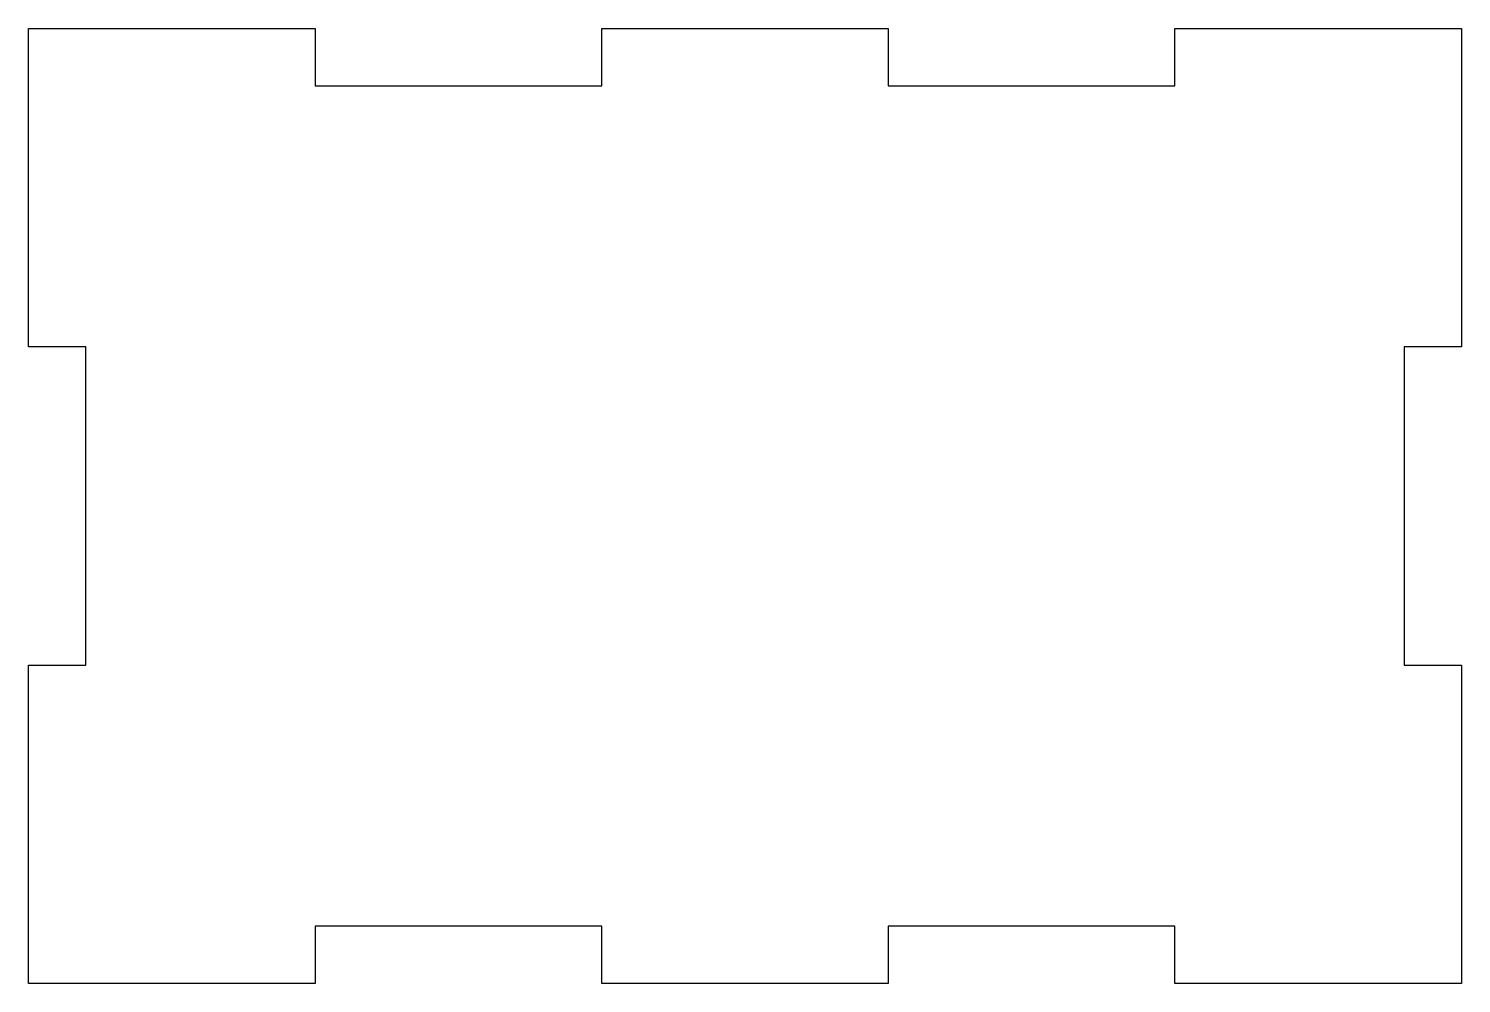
# Model space of a CAD drawing. Header units: millimetres. Extents: x -75 to 0, y -50 to 0.
import ezdxf

# ---------------------------------------------------------------- set-up
doc = ezdxf.new("R2010")
doc.units = ezdxf.units.MM
doc.layers.get('0').update_dxf_attribs({"linetype": 'CONTINUOUS'})

msp = doc.modelspace()

# ---------------------------------------------------------------- linework, layer by layer
msp.add_lwpolyline([(-75, -50), (-75, -33.333), (-72, -33.333), (-72, -16.667), (-75, -16.667), (-75, 0), (-60, 0), (-60, -3), (-45, -3), (-45, 0), (-30, 0), (-30, -3), (-15, -3), (-15, 0), (0, 0), (0, -16.667), (-3, -16.667), (-3, -33.333), (0, -33.333), (0, -50), (-15, -50), (-15, -47), (-30, -47), (-30, -50), (-45, -50), (-45, -47), (-60, -47), (-60, -50)], close=True)

doc.saveas('drawing.dxf')
